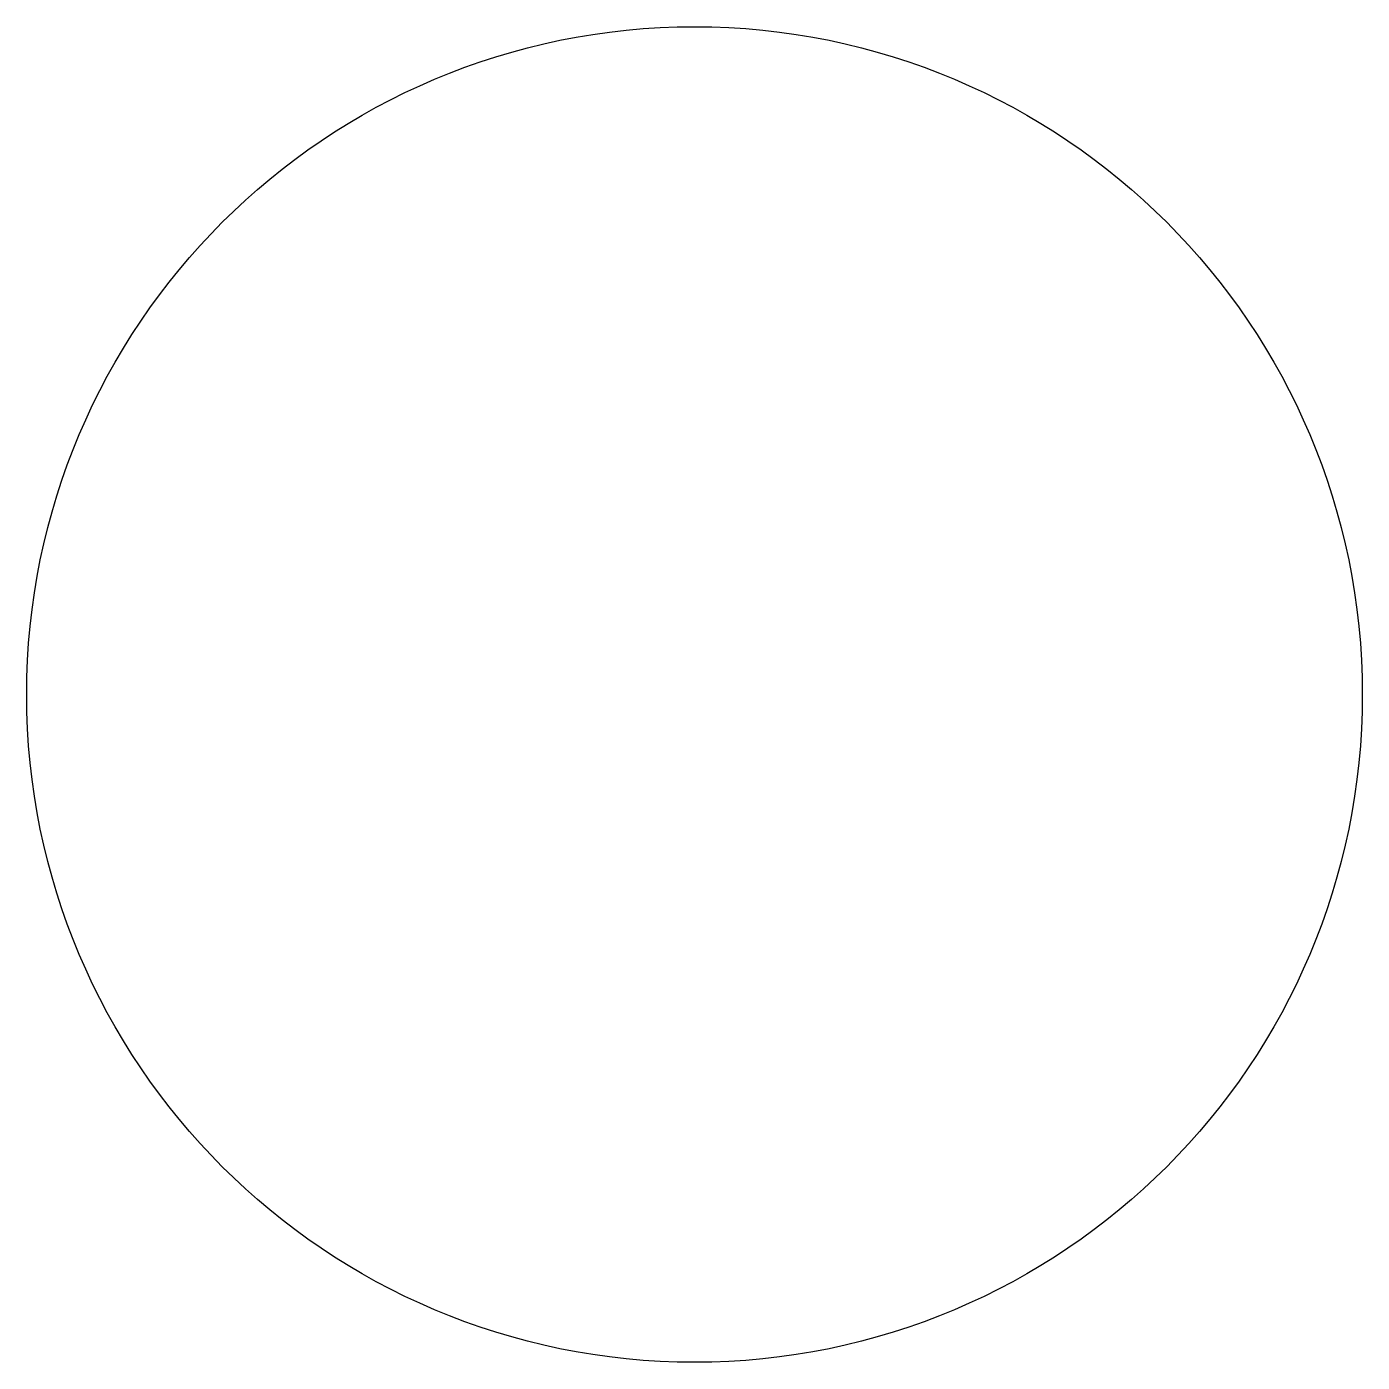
# Model space of a CAD drawing. Header units: millimetres. Extents: x -34 to 34, y -30.3 to 37.7.
import ezdxf

# ---------------------------------------------------------------- set-up
doc = ezdxf.new("R2010")
doc.units = ezdxf.units.MM
doc.layers.get('0').update_dxf_attribs({"linetype": 'CONTINUOUS'})

msp = doc.modelspace()

# ---------------------------------------------------------------- linework, layer by layer
msp.add_circle((0, 3.673), 34)

doc.saveas('drawing.dxf')
